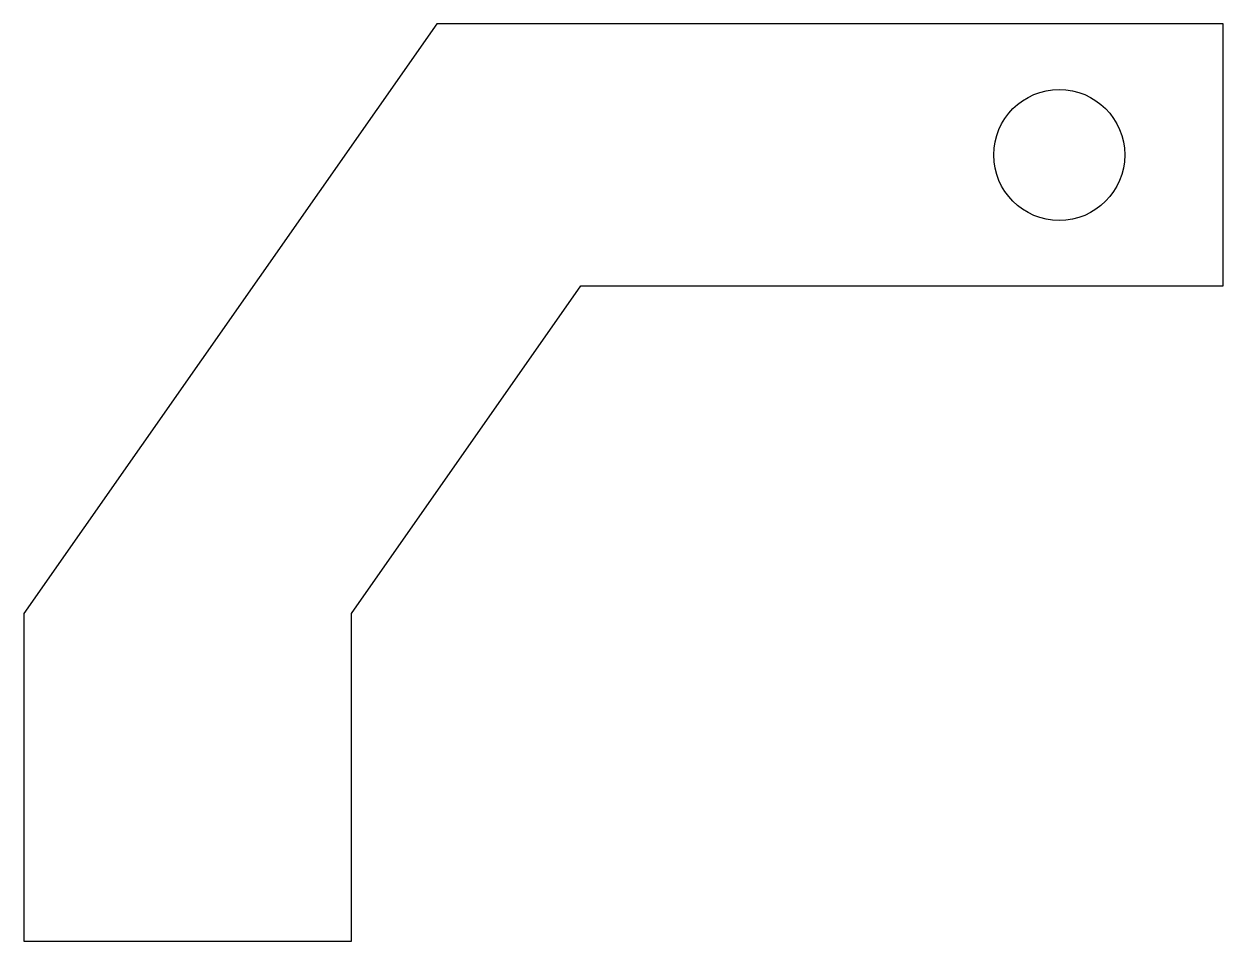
# Model space of a CAD drawing. Header units: millimetres. Extents: x 0 to 183, y 0 to 140.
import ezdxf

# ---------------------------------------------------------------- set-up
doc = ezdxf.new("R2010")
doc.units = ezdxf.units.MM

msp = doc.modelspace()

# ---------------------------------------------------------------- linework, layer by layer
msp.add_lwpolyline([(85.01, 100), (183.02, 100), (183.02, 140), (63.02, 140), (0, 50), (0, 0), (50, 0), (50, 50)], close=True)
msp.add_circle((158.02, 120), 10)

doc.saveas('drawing.dxf')
